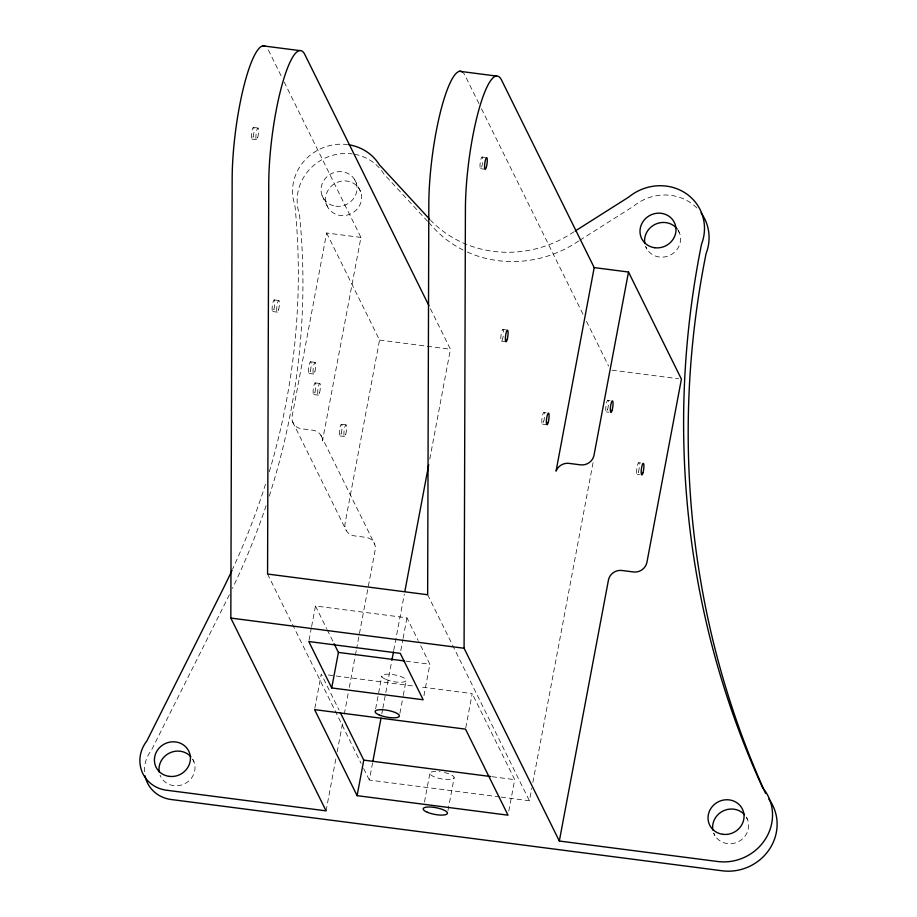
<?xml version="1.0" encoding="UTF-8"?>
<svg xmlns="http://www.w3.org/2000/svg" width="917" height="917" viewBox="0 0 917 917"><rect width="100%" height="100%" fill="white"/><g stroke="black" fill="none" stroke-linecap="round" stroke-linejoin="round"><path stroke-width="0.69" stroke-dasharray="4.58 3.44" d="M360.943 237.423L326.635 232.987L292.156 416.18A11.761 11.061 -26.3 0 0 301.498 428.766L312.938 430.245A11.761 11.061 -26.3 0 1 322.463 440.882L360.943 237.423L284.201 82.083M309.04 640.169L311.356 627.858M311.62 626.494L315.471 605.999L406.953 617.829L418.106 640.41M326.635 232.987L379.546 340.081L345.067 523.286A11.761 11.061 -26.3 0 0 354.409 535.872L365.837 537.351A11.761 11.061 -26.3 0 1 375.191 549.925L356.702 648.124M314.84 708.245L321.271 674.087L339.038 710.045M326.074 810.857L336.103 757.545M337.158 751.94L342.706 722.481M344.288 714.056L348.254 693.023M349.308 687.406L355.12 656.549M355.383 655.139L356.438 649.534M375.638 708.841L381.816 676.047M499.673 796.919L369.345 780.058L372.531 763.162M381.804 713.884L382.595 709.666M382.859 708.256L391.605 661.799M393.725 650.531L404.328 594.216M429.775 459.062L450.442 349.251L429.569 306.989M400.775 650.634L402.827 639.699M403.09 638.335L406.953 617.829M399.927 713.197L403.022 696.805M403.274 695.441L406.105 680.403M423.963 695.671L429.878 664.24L418.725 641.659M424.468 802.02L429.878 773.329M447.989 810.479L454.167 777.685M465.767 727.766L472.198 693.607L420.009 686.856M508.786 811.075L514.712 779.645L472.198 693.607M501.095 797.102L529.418 800.77L531.803 788.093M532.869 782.465L593.288 461.469M574.111 231.714L568.15 235.486A111.633 105.042 -26.3 0 1 430.703 220.367M578.696 240.999L572.735 244.77A111.633 105.042 -26.3 0 1 464.289 250.628M579.876 240.243L633.429 206.302A47.031 44.245 -26.3 0 1 696.897 207.999M253.356 127.44L257.929 128.036M482.033 157.013L485.46 157.46M251.992 139.097L256.565 139.682M480.668 168.671L485.242 169.267M274.16 299.893L278.734 300.489M502.837 329.478L506.264 329.914M272.796 311.551L277.37 312.135M501.473 341.124L506.046 341.72M379.546 340.081L450.442 349.251M611.937 370.147L678.569 378.767M310.508 361.791L315.081 362.375M607.788 400.236L610.069 400.534M309.144 373.437L313.717 374.033M606.424 411.893L608.716 412.192M315.161 382.893L319.735 383.489M543.85 412.478L546.131 412.776M313.809 394.551L318.382 395.147M542.486 424.135L547.059 424.72M341.365 424.262L345.938 424.858M638.656 462.718L640.937 463.005M340.012 435.919L344.586 436.503M637.292 474.364L639.573 474.662M405.956 661.146L429.878 664.24M328.32 674.992L414.369 686.122M492.142 776.722L514.712 779.645M427.631 221.375L383.914 174.024A47.031 44.245 -26.3 0 0 353.469 154.056M428.606 222.418L432.492 226.625A111.633 105.042 -26.3 0 0 463.028 250.009M677.262 228.539L679.554 233.182M645.786 246.788L646.932 249.103M478.926 103.598L465.011 75.435A88.17 17.251 -82.6 0 0 463.383 72.89M481.459 108.722L583.315 314.898M586.479 321.294L608.624 366.112M746.449 817.437L747.596 819.764M713.827 833.37L714.973 835.685M354.707 179.675L360.599 191.642A18.225 17.148 -26.3 0 1 340.39 215.472A18.225 17.148 -26.3 0 1 329.902 187.664A18.225 17.148 -26.3 0 1 360.599 191.642M268.349 49.988L281.668 76.948M322.073 195.596L327.977 207.563M427.643 594.743L529.418 800.77M320.95 435.346L374.698 544.182M292.638 421.935L346.397 530.771M315.471 605.999L326.635 628.581M327.254 629.83L334.063 643.631M267.569 574.042L361.126 763.425M363.659 768.538L369.345 780.058M192.822 759.494L193.968 761.821M482.537 162.63A5.88 1.146 -82.6 0 1 480.21 168.155A5.88 1.146 -82.6 0 1 481.184 158.309A5.88 1.146 -82.6 0 1 482.64 161.621M503.204 336.092A5.88 1.146 -82.6 0 1 500.9 340.104A5.88 1.146 -82.6 0 1 502.229 330.189A5.88 1.146 -82.6 0 1 503.341 335.083M269.289 471.854A743.4 699.453 -26.3 0 0 294.861 204.984A47.031 44.245 -26.3 0 1 347.566 144.588M265.517 484.142A743.4 699.453 -26.3 0 1 232.666 568.941M444.39 772.515A12.345 3.416 10.7 0 1 452.024 779.209A12.345 3.416 10.7 0 1 431.735 775.564A12.345 3.416 10.7 0 1 440.171 771.759M269.231 496.143A743.4 699.453 -26.3 0 0 299.458 214.269A47.031 44.245 -26.3 0 1 352.151 153.873M266.113 505.657A743.4 699.453 -26.3 0 1 232.46 588.393M229.388 594.72A743.4 699.453 -26.3 0 1 226.889 599.764L151.42 750.289A32.897 30.949 -26.3 0 0 144.657 773.226M192.662 759.127A18.225 17.148 -26.3 0 1 184.512 783.852A18.225 17.148 -26.3 0 1 160.028 775.06M746.289 817.07A18.225 17.148 -26.3 0 1 738.139 841.795A18.225 17.148 -26.3 0 1 713.655 833.003M678.248 230.499A18.225 17.148 -26.3 0 1 670.098 255.213A18.225 17.148 -26.3 0 1 645.614 246.421M543.632 421.877A5.88 1.146 -82.6 0 0 544.045 412.524A5.88 1.146 -82.6 0 0 541.821 420.502A5.88 1.146 -82.6 0 0 543.632 421.877M273.954 309.293A5.88 1.146 -82.6 0 0 274.355 299.939A5.88 1.146 -82.6 0 0 272.131 307.917A5.88 1.146 -82.6 0 0 273.954 309.293M314.955 392.304A5.88 1.146 -82.6 0 0 315.356 382.951A5.88 1.146 -82.6 0 0 313.133 390.929A5.88 1.146 -82.6 0 0 314.955 392.304M253.149 136.839A5.88 1.146 -82.6 0 0 253.55 127.486A5.88 1.146 -82.6 0 0 251.327 135.464A5.88 1.146 -82.6 0 0 253.149 136.839M335.805 206.187A18.225 17.148 -26.3 0 0 356.014 182.357A18.225 17.148 -26.3 0 0 325.317 178.391A18.225 17.148 -26.3 0 0 335.805 206.187M385.954 679.44A12.345 3.416 10.7 0 0 405.876 680.964A12.345 3.416 10.7 0 0 390.046 674.259A12.345 3.416 10.7 0 0 385.954 679.44M257.723 137.435A5.88 1.146 -82.6 0 0 258.124 128.082A5.88 1.146 -82.6 0 0 255.9 136.06A5.88 1.146 -82.6 0 0 257.723 137.435M341.158 433.661A5.88 1.146 -82.6 0 0 341.56 424.307A5.88 1.146 -82.6 0 0 339.336 432.285A5.88 1.146 -82.6 0 0 341.158 433.661M310.29 371.19A5.88 1.146 -82.6 0 0 310.703 361.837A5.88 1.146 -82.6 0 0 308.479 369.815A5.88 1.146 -82.6 0 0 310.29 371.19M638.438 472.117A5.88 1.146 -82.6 0 0 638.851 462.764A5.88 1.146 -82.6 0 0 636.627 470.742A5.88 1.146 -82.6 0 0 638.438 472.117M345.732 434.257A5.88 1.146 -82.6 0 0 346.133 424.903A5.88 1.146 -82.6 0 0 343.909 432.881A5.88 1.146 -82.6 0 0 345.732 434.257M607.581 409.647A5.88 1.146 -82.6 0 0 607.982 400.293A5.88 1.146 -82.6 0 0 605.759 408.271A5.88 1.146 -82.6 0 0 607.581 409.647M314.863 371.786A5.88 1.146 -82.6 0 0 315.276 362.433A5.88 1.146 -82.6 0 0 313.052 370.411A5.88 1.146 -82.6 0 0 314.863 371.786M278.527 309.889A5.88 1.146 -82.6 0 0 278.928 300.535A5.88 1.146 -82.6 0 0 276.705 308.513A5.88 1.146 -82.6 0 0 278.527 309.889M319.529 392.889A5.88 1.146 -82.6 0 0 319.93 383.535A5.88 1.146 -82.6 0 0 317.706 391.513A5.88 1.146 -82.6 0 0 319.529 392.889"/><path stroke-width="1.38" d="M232.07 570.214A743.4 699.453 -26.3 0 1 222.304 590.479L146.835 741.005A32.897 30.949 -26.3 0 0 166.562 790.225L326.074 810.857L230.832 618.069L232.161 178.815A88.17 17.251 -82.6 0 1 243.555 87.436A88.17 17.251 -82.6 0 1 264.898 46.068M575.291 230.958L628.844 197.017A47.031 44.245 -26.3 0 1 685.274 193.006A47.031 44.245 -26.3 0 1 701.494 244.3A976.513 918.788 -26.3 0 0 762.669 787.818A47.031 44.245 -26.3 0 1 765.821 838.402A47.031 44.245 -26.3 0 1 717.679 861.51L559.324 841.027L464.082 648.25L465.412 208.996A88.17 17.251 -82.6 0 1 478.995 109.318A88.17 17.251 -82.6 0 1 501.599 80.169L594.193 267.592L556.069 471.097A11.761 11.061 -26.3 0 1 569.056 463.372L580.484 464.85A11.761 11.061 -26.3 0 0 594.01 455.233L628.5 272.028L594.193 267.592M331.713 687.945L308.788 641.533L400.259 653.362L423.184 699.774L331.713 687.945L338.407 652.411L334.063 643.631M357.091 795.658L314.588 709.62L465.515 729.141L508.018 815.179L357.091 795.658L363.774 760.124L340.31 712.612M372.795 761.752L381.002 718.114M391.868 660.389L393.462 651.941M404.856 591.408L428.709 464.701M559.324 841.027L608.441 580.106A11.761 11.061 -26.3 0 1 621.967 570.477L633.395 571.956A11.761 11.061 -26.3 0 0 646.921 562.327L681.411 379.134L628.5 272.028M262.915 45.85L299.504 50.584M459.577 71.285L496.166 76.019M230.832 618.069L464.082 648.25M338.407 652.411L404.546 660.962M363.774 760.124L490.733 776.539M428.938 305.716L304.937 54.722A88.17 17.251 -82.6 0 0 282.321 83.883A88.17 17.251 -82.6 0 0 268.75 183.549L267.569 574.042L427.643 594.743L428.824 204.262A88.17 17.251 -82.6 0 1 440.756 110.751A88.17 17.251 -82.6 0 1 462.489 72.053M429.752 219.369A111.633 105.042 -26.3 0 1 427.907 217.352L379.329 164.739A47.031 44.245 -26.3 0 0 348.873 144.783M145.058 775.862A32.897 30.949 -26.3 0 0 171.147 799.509L722.264 870.795A47.031 44.245 -26.3 0 0 769.707 848.81A47.031 44.245 -26.3 0 0 768.836 799.097M765.5 793.262A976.513 918.788 -26.3 0 1 706.079 253.585A47.031 44.245 -26.3 0 0 701.069 212.893M712.864 830.114A18.225 17.148 -26.3 0 1 723.112 810.972A18.225 17.148 -26.3 0 1 744.501 814.674M159.237 772.171A18.225 17.148 -26.3 0 1 169.485 753.029A18.225 17.148 -26.3 0 1 190.874 756.731M644.823 243.532A18.225 17.148 -26.3 0 1 655.07 224.39A18.225 17.148 -26.3 0 1 676.459 228.092M486.4 167.009A5.88 1.146 -82.6 0 0 486.801 157.655A5.88 1.146 -82.6 0 0 484.577 165.633A5.88 1.146 -82.6 0 0 486.4 167.009M507.204 339.473A5.88 1.146 -82.6 0 0 507.605 330.12A5.88 1.146 -82.6 0 0 505.382 338.098A5.88 1.146 -82.6 0 0 507.204 339.473M548.206 422.473A5.88 1.146 -82.6 0 0 548.618 413.12A5.88 1.146 -82.6 0 0 546.394 421.098A5.88 1.146 -82.6 0 0 548.206 422.473M654.761 247.728A18.225 17.148 -26.3 0 0 674.969 223.897A18.225 17.148 -26.3 0 0 644.273 219.931A18.225 17.148 -26.3 0 0 654.761 247.728M169.175 776.367A18.225 17.148 -26.3 0 0 189.383 752.536A18.225 17.148 -26.3 0 0 158.687 748.57A18.225 17.148 -26.3 0 0 169.175 776.367M722.802 834.31A18.225 17.148 -26.3 0 0 743.011 810.479A18.225 17.148 -26.3 0 0 712.314 806.513A18.225 17.148 -26.3 0 0 722.802 834.31M427.322 812.256A12.345 3.416 10.7 0 0 447.244 813.78A12.345 3.416 10.7 0 0 431.426 807.075A12.345 3.416 10.7 0 0 427.322 812.256M379.26 714.973A12.345 3.416 10.7 0 0 399.182 716.498A12.345 3.416 10.7 0 0 383.363 709.792A12.345 3.416 10.7 0 0 379.26 714.973M612.155 410.231A5.88 1.146 -82.6 0 0 612.556 400.878A5.88 1.146 -82.6 0 0 610.332 408.856A5.88 1.146 -82.6 0 0 612.155 410.231M643.012 472.713A5.88 1.146 -82.6 0 0 643.425 463.36A5.88 1.146 -82.6 0 0 641.201 471.338A5.88 1.146 -82.6 0 0 643.012 472.713"/></g></svg>
